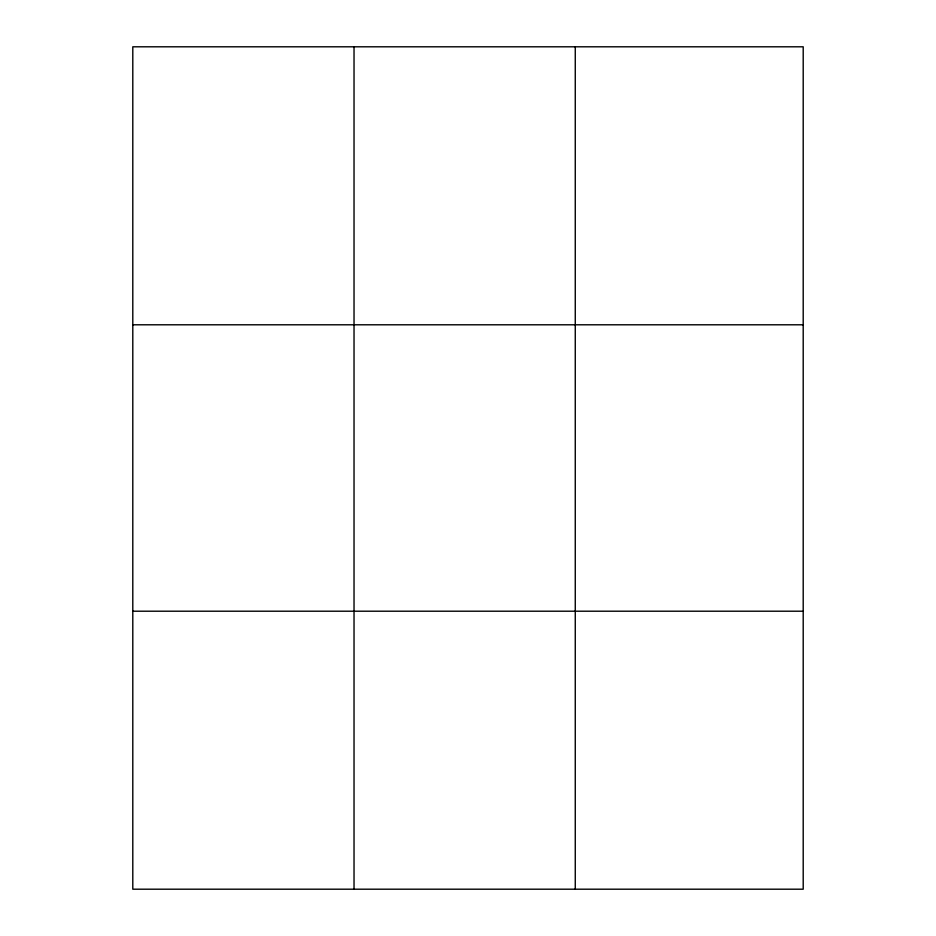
<?xml version="1.0" encoding="UTF-8"?>
<svg xmlns="http://www.w3.org/2000/svg" width="936" height="936" viewBox="0 0 936 936"><rect width="100%" height="100%" fill="white"/><g stroke="black" fill="none" stroke-linecap="round" stroke-linejoin="round"><path stroke-width="1.4" d="M354.03 46.8L354.03 889.2M575.266 46.8L575.266 889.2M803.205 611.208L803.205 889.2L132.795 889.2L132.795 46.8L803.205 46.8L803.205 611.208L132.795 611.208M132.795 324.792L803.205 324.792"/></g></svg>
